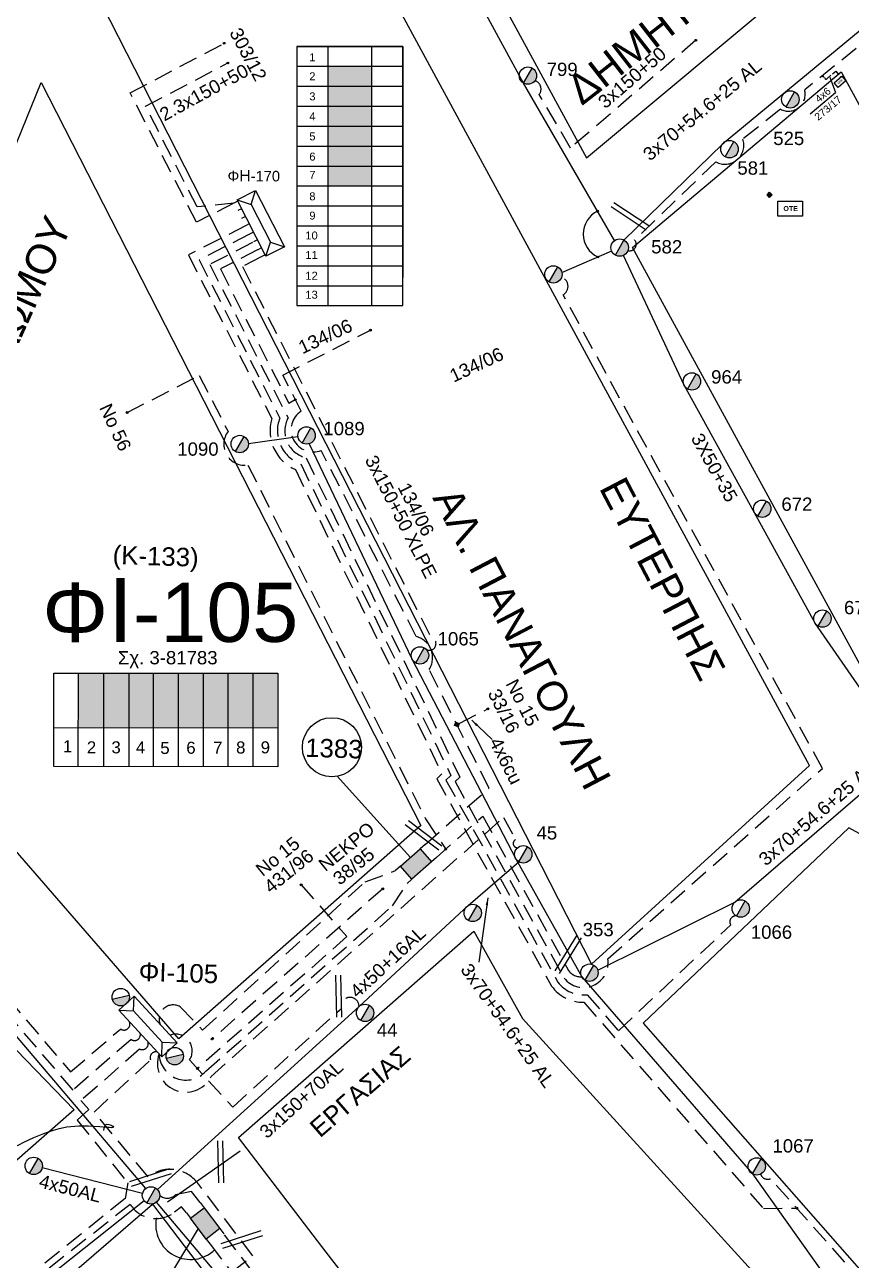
# Model space of a CAD drawing. Header units: millimetres. Extents: x 864 to 3062, y 833 to 2619.
# Drawn here: x 1119.3 to 1231.2, y 1518.2 to 1685.4 of the extents above; entities that cross this region are included whole.
import ezdxf
from ezdxf.enums import TextEntityAlignment as Align

# ---------------------------------------------------------------- set-up
doc = ezdxf.new("R2010")
doc.units = ezdxf.units.MM
doc.linetypes.add('DASHED', pattern=[19.05, 12.7, -6.35])
for name, color, linetype, lineweight in [('.15', 7, 'Continuous', 30), ('3x150+50', 7, 'Continuous', 30), ('3x150+50 XLPE', 7, 'SYN_LINE', 30), ('3x150+70', 7, 'Continuous', 30), ('3x150+70AL', 7, 'DASHED', 30), ('3x150AL+50CU', 7, 'Continuous', 30), ('3X50+35', 7, 'Continuous', 30), ('3x70+54.6+25 AL', 7, 'SYN_LINE', 30), ('4x16', 7, 'Continuous', 30), ('4x50+16_5', 7, 'Continuous', 30), ('4x50+16AL', 7, 'Continuous', 30), ('4x50AL', 7, 'Continuous', 30), ('text διευθύνσεων', 250, 'Continuous', 30), ('ΝΕΚΡΟ', 7, 'DASHED', 30), ('Υπόβαθρο ΔΕΗ', 7, 'Continuous', 30)]:
    doc.layers.add(name, color=color, linetype=linetype, lineweight=lineweight)
for name, color, linetype in [('Link Box 4 Διευθύνσεων', 7, 'Continuous'), ('Pillar OTE', 7, 'Continuous'), ('TEXT ΚΑΛΩΔΙΩΝ', 7, 'Continuous'), ('Άγνωστα', 7, 'Continuous'), ('ΑΓΝΩΣΤΟ ΕΝΑΕΡΙΟ ΚΑΛΩΔΙΟ', 7, 'Continuous'), ('Ασφαλειοκιβώτια Χ.Τ 13 αναχωρήσεων', 7, 'Continuous'), ('Επιγραφές - Σχήματα', 7, 'Continuous'), ('Καλώδια ΧΤ   3x150AL+50CU', 7, 'DASHED'), ('Στύλος ΦΜ', 7, 'Continuous'), ('Στύλος ΦΜ @ 1', 7, 'Continuous'), ('Συνδέσεις', 7, 'Continuous'), ('Τομή', 7, 'Continuous'), ('Υποσταθμός εναέριος 2 στύλων', 7, 'Continuous'), ('Υποσταθμός πόλεως', 7, 'Continuous'), ('Υπόγεια καλώδια Παροχών ΧΤ   4x50AL', 7, 'DASHED'), ('Υπόγεια καλώδια Παροχών ΧΤ   4x6', 7, 'DASHED')]:
    doc.layers.add(name, color=color, linetype=linetype)
doc.styles.add('arial', font='arial.ttf')
doc.styles.get("Standard").update_dxf_attribs({"font": 'arial.ttf'})
doc.linetypes.add('SYN_LINE', pattern='A,0.5,-0.0001,["/\\/\\/\\/",Standard,S=0.1,R=0,X=0,Y=-0.05],-0.25', length=0.7501)
doc.dimstyles.new('ISO-25', dxfattribs={"dimtxt": 2.5, "dimasz": 2.5, "dimexe": 1.25, "dimexo": 0.625, "dimtad": 1, "dimtxsty": 'Standard', "dimcen": 2.5, "dimadec": 0, "dimazin": 0, "dimtfac": 1, "dimtmove": 0, "dimatfit": 3, "dimfxl": 1, "dimarcsym": 0})

# ---------------------------------------------------------------- blocks, each defined once
blk = doc.blocks.new('ΥΠΑΡΧΩΝ ΤΣΙΜΕΝΤΕΝΙΟΣ ΣΤΥΛΟΣ')
at = {"layer": 'Στύλος ΦΜ'}
blk.add_hatch(color=7, dxfattribs=at).paths.add_polyline_path([(-1.29, -2.28, 0.574793), (2.62, 0, 0.268822), (1.3, 2.27)])
at = {"layer": 'Στύλος ΦΜ', "color": 7}
blk.add_line((-1.29, -2.28), (1.3, 2.27), dxfattribs=at)
blk.add_circle((0, 0), 2.62, dxfattribs=at)
at = {"layer": 'Στύλος ΦΜ', "flags": 4}
for tag, p in [('ΑΡΙΘΜΟΣ', (-4.68, 8.05)), ('ΤΥΠΟΣ', (-4.91, 3.03))]:
    blk.add_attdef(tag, p, '', height=4, dxfattribs=at)
blk = doc.blocks.new('LINK BOX 4 ΑΝΑΧΩΡΗΣΕΩΝ')
at = {"layer": 'Link Box 4 Διευθύνσεων', "ltscale": 40}
blk.add_hatch(color=256, dxfattribs=at).paths.add_polyline_path([(-3.54, 0), (-3.54, -4.67), (3.54, -4.67), (3.54, 0)])
for p, q in [((-3.54, 0), (-5.33, 0)), ((5.33, 0), (3.54, 0)), ((-3.54, -4.67), (-5.33, -4.67)), ((5.33, -4.67), (3.54, -4.67))]:
    blk.add_line(p, q, dxfattribs=at)
blk.add_lwpolyline([(-3.54, -4.67), (-3.54, 0), (3.54, 0), (3.54, -4.67)], close=True, dxfattribs=at)
blk = doc.blocks.new('ΥΠΟΣΤΑΘΜΟΣ ΕΝΑΕΡΙΟΣ ΕΠΙ 2 ΣΤΥΛΩΝ')
at = {"layer": 'Υποσταθμός εναέριος 2 στύλων', "linetype": 'Continuous'}
for points in [[(-11.97, -2.11, 0.574793), (-8.45, -0.07, 0.268822), (-9.64, 1.98)], [(9.68, -2.15, 0.574793), (13.19, -0.1, 0.268822), (12.01, 1.95)]]:
    blk.add_hatch(color=256, dxfattribs=at).paths.add_polyline_path(points)
for p, q in [((-11.97, -2.11), (-9.64, 1.98)), ((9.68, -2.15), (12.01, 1.95))]:
    blk.add_line(p, q, dxfattribs=at)
for centre in [(-10.81, -0.07), (10.84, -0.1)]:
    blk.add_circle(centre, 2.36, dxfattribs=at)
at = {"layer": 'Υποσταθμός πόλεως', "linetype": 'Continuous', "ltscale": 40}
blk.add_lwpolyline([(-8.57, 2.82), (8.57, 2.82), (8.57, -2.82), (-8.57, -2.82)], close=True, dxfattribs=at)
for points in [[(-5.75, 0), (-8.57, 2.82)], [(-8.57, -2.82), (-5.75, 0)], [(-5.75, 0), (5.75, 0)], [(5.75, 0), (8.57, 2.82)], [(8.57, -2.82), (5.75, 0)]]:
    blk.add_lwpolyline(points, dxfattribs=at)
at = {"layer": 'Υποσταθμός εναέριος 2 στύλων', "ltscale": 40, "flags": 1}
for tag, p in [('ΜΕΤΑΣΧΗΜΑΤΙΣΜΟΣ', (14.09, 2.51)), ('ΙΣΧΥΣ', (14.07, -0.28)), ('ΑΡΙΘΜΟΣ', (14.19, -3))]:
    blk.add_attdef(tag, p, '', height=1.8, dxfattribs=at)
blk = doc.blocks.new('ΥΠΟΣΤΑΘΜΟΣ ΠΟΛΕΩΣ 8 ΑΝΑΧΩΡΗΣΕΩΝ')
at = {"layer": 'Υποσταθμός πόλεως', "linetype": 'Continuous', "ltscale": 40}
for p, q in [((-8.18, -2.82), (-8.18, -4)), ((-5.9, -2.82), (-5.9, -4)), ((-3.55, -2.82), (-3.55, -4)), ((-1.28, -2.82), (-1.28, -4)), ((1.23, -2.82), (1.23, -4)), ((3.56, -2.82), (3.56, -4)), ((6.03, -2.82), (6.03, -4)), ((8.16, -2.82), (8.16, -4))]:
    blk.add_line(p, q, dxfattribs=at)
blk.add_lwpolyline([(-8.57, 2.82), (8.57, 2.82), (8.57, -2.82), (-8.57, -2.82)], close=True, dxfattribs=at)
for points in [[(-5.75, 0), (-8.57, 2.82)], [(5.75, 0), (8.57, 2.82)], [(-8.57, -2.82), (-5.75, 0)], [(-5.75, 0), (5.75, 0)], [(8.57, -2.82), (5.75, 0)]]:
    blk.add_lwpolyline(points, dxfattribs=at)
at = {"layer": 'Υποσταθμός πόλεως', "linetype": 'SYN_LINE', "ltscale": 40, "flags": 1}
for tag, p in [('ΜΕΤΑΣΧΗΜΑΤΙΣΜΟΣ', (9.59, 1.44)), ('ΙΣΧΥΣ', (9.57, -1.35)), ('ΑΡΙΘΜΟΣ', (9.69, -4.07))]:
    blk.add_attdef(tag, p, '', height=1.8, dxfattribs=at)
blk = doc.blocks.new('_ΣΥΝΔΕΣΗ')
at = {"layer": 'Συνδέσεις', "linetype": 'SYN_LINE', "ltscale": 40}
blk.add_hatch(color=256, dxfattribs=at).paths.add_polyline_path([(0.5, -0.01, 1), (-0.5, -0.01, 1)])
at = {"layer": 'Συνδέσεις'}
blk.add_circle((0, -0.01), 0.5, dxfattribs=at)
blk = doc.blocks.new('ΤΟΜΗ')
at = {"layer": 'Τομή', "ltscale": 40}
for p, q in [((-5.68, 0), (17.06, 0)), ((-5.68, -2.77), (17.06, -2.77))]:
    blk.add_line(p, q, dxfattribs=at)
blk = doc.blocks.new('new block1')
at = {"layer": 'Ασφαλειοκιβώτια Χ.Τ 13 αναχωρήσεων'}
for s, p in [('1', (-1539.38, 5043.6)), ('2', (-1539.38, 5035.03)), ('3', (-1539.38, 5025.96)), ('4', (-1539.38, 5016.94)), ('5', (-1539.38, 5007.92)), ('6', (-1539.38, 4998.79)), ('7', (-1539.38, 4990.55)), ('8', (-1539.38, 4980.86)), ('9', (-1539.38, 4972.17)), ('10', (-1541.17, 4963.2)), ('11', (-1541.17, 4954.4)), ('12', (-1541.17, 4945.04)), ('13', (-1541.17, 4936.47))]:
    blk.add_text(s, height=3.6, dxfattribs=at).set_placement(p)
blk = doc.blocks.new('ΑΣΦΑΛΕΙΟΚΙΒΩΤΙΟ ΥΠΟΣΤΑΘΜΟΥ 13 ΑΝΑΧΩΡΗΣΕΩΝ')
at = {"layer": 'Ασφαλειοκιβώτια Χ.Τ 13 αναχωρήσεων', "ltscale": 40}
for p, q in [((-23.86, 58.34), (23.96, 58.34)), ((-9.78, 58.34), (-9.78, -58.66)), ((9.87, 58.34), (9.87, -58.66)), ((23.96, 58.34), (23.96, -45.89)), ((-23.86, 49.34), (23.96, 49.34)), ((-23.86, 40.34), (23.96, 40.34)), ((-23.86, 31.34), (23.96, 31.34)), ((-23.86, 22.34), (23.96, 22.34)), ((-23.86, 13.34), (23.96, 13.34)), ((-23.86, 4.34), (23.96, 4.34)), ((-23.86, -4.66), (23.96, -4.66)), ((-23.86, -13.66), (23.96, -13.66)), ((-23.86, -22.66), (23.96, -22.66)), ((-23.86, -31.66), (23.96, -31.66)), ((-23.86, -40.66), (23.96, -40.66)), ((-23.86, -49.66), (23.96, -49.66))]:
    blk.add_line(p, q, dxfattribs=at)
at = {"layer": 'Ασφαλειοκιβώτια Χ.Τ 13 αναχωρήσεων'}
blk.add_lwpolyline([(-23.86, -58.66), (23.96, -58.66), (23.96, 58.34), (-23.86, 58.34)], close=True, dxfattribs=at)
blk.add_blockref('new block1', (1521.19, -4992), dxfattribs=at)
at = {"layer": 'Ασφαλειοκιβώτια Χ.Τ 13 αναχωρήσεων', "ltscale": 40}
for tag, height, p in [('ΟΝΟΜΑ', 5, (1.15, 62.43)), ('ΚΕΙΜΕΝΟ 1', 2, (17.15, 53.4)), ('ΚΕΙΜΕΝΟ 2', 2, (17.15, 44.69)), ('ΚΕΙΜΕΝΟ 3', 2, (16.99, 35.93)), ('ΚΕΙΜΕΝΟ 4', 2, (16.99, 26.95)), ('ΚΕΙΜΕΝΟ 5', 2, (16.99, 18.11)), ('ΚΕΙΜΕΝΟ 6', 2, (16.99, 9.19)), ('ΚΕΙΜΕΝΟ 7', 2, (16.99, 0.11)), ('ΚΕΙΜΕΝΟ 8', 2, (16.99, -8.61)), ('ΚΕΙΜΕΝΟ 9', 2, (16.99, -17.74)), ('ΚΕΙΜΕΝΟ 10', 2, (16.99, -26.96)), ('ΚΕΙΜΕΝΟ 11', 2, (16.99, -36.04)), ('ΚΕΙΜΕΝΟ 12', 2, (16.99, -44.96)), ('ΚΕΙΜΕΝΟ 13', 2, (16.99, -54.16)), ('ΣΧ', 2, (1.2, -60.52))]:
    blk.add_attdef(tag, text='', height=height, dxfattribs=at).set_placement(p, align=Align.MIDDLE_CENTER)
blk = doc.blocks.new('TSONTA XT1')
at = {"ltscale": 40}
h = blk.add_hatch(color=256, dxfattribs=at)
h.dxf.hatch_style = 1
h.paths.add_polyline_path([(595.96, 2487.66), (597.07, 2488.77), (595.96, 2489.87), (594.85, 2488.77)])
blk.add_lwpolyline([(594.85, 2488.77), (595.96, 2489.87), (597.07, 2488.77), (595.96, 2487.66)], close=True, dxfattribs=at)
blk = doc.blocks.new('PILLAR ΟΤΕ')
at = {"layer": 'Pillar OTE', "ltscale": 40}
blk.add_lwpolyline([(-3.31, 2.02), (3.39, 2.02), (3.39, -1.99), (-3.31, -1.99)], close=True, dxfattribs=at)
at = {"layer": 'Pillar OTE', "insert": (-1.81, 0.71), "char_height": 1.3575, "width": 109.961, "attachment_point": 1}
blk.add_mtext('{\\fArial|b1|i0|c161|p34;OTE}', dxfattribs=at)

msp = doc.modelspace()

# ---------------------------------------------------------------- hatches: boundary and pattern name
at = {"layer": 'Pillar OTE', "ltscale": 40}
h = msp.add_hatch(color=256, dxfattribs=at)
h.dxf.hatch_style = 1
h.paths.add_polyline_path([(1227.13, 1678.35), (1227.6, 1678.2), (1227.4, 1678.66)])
at = {"layer": 'Άγνωστα', "linetype": 'Continuous', "ltscale": 0.2}
h = msp.add_hatch(color=6, dxfattribs=at)
h.dxf.hatch_style = 1
h.paths.add_polyline_path([(1166.22, 1679.78), (1160.32, 1679.78), (1160.32, 1677.08), (1166.22, 1677.08)])
h = msp.add_hatch(color=30, dxfattribs=at)
h.dxf.hatch_style = 1
h.paths.add_polyline_path([(1166.24, 1677.08), (1160.34, 1677.08), (1160.34, 1674.38), (1166.24, 1674.38)])
h = msp.add_hatch(color=1, dxfattribs=at)
h.dxf.hatch_style = 1
h.paths.add_polyline_path([(1166.18, 1674.34), (1160.28, 1674.34), (1160.28, 1671.64), (1166.18, 1671.64)])
h = msp.add_hatch(color=5, dxfattribs=at)
h.dxf.hatch_style = 1
h.paths.add_polyline_path([(1166.18, 1671.68), (1160.28, 1671.68), (1160.28, 1668.98), (1166.18, 1668.98)])
h = msp.add_hatch(color=62, dxfattribs=at)
h.dxf.hatch_style = 1
h.paths.add_polyline_path([(1166.24, 1668.98), (1160.35, 1668.98), (1160.35, 1666.28), (1166.24, 1666.28)])
h = msp.add_hatch(color=30, dxfattribs=at)
h.dxf.hatch_style = 1
h.paths.add_polyline_path([(1166.29, 1668.89), (1160.39, 1668.89), (1160.39, 1666.19), (1166.29, 1666.19)])
h = msp.add_hatch(color=173, dxfattribs=at)
h.dxf.hatch_style = 1
h.paths.add_polyline_path([(1166.33, 1666.2), (1160.43, 1666.2), (1160.43, 1663.5), (1166.33, 1663.5)])
at = {"layer": 'Καλώδια ΧΤ   3x150AL+50CU', "linetype": 'DASHED', "lineweight": -3, "ltscale": 0.2}
h = msp.add_hatch(color=27, dxfattribs=at)
h.dxf.hatch_style = 1
h.paths.add_polyline_path([(1129.99, 1597.63), (1126.55, 1597.63), (1126.55, 1590.27), (1129.99, 1590.26)])
h = msp.add_hatch(color=6, dxfattribs=at)
h.dxf.hatch_style = 1
h.paths.add_polyline_path([(1129.99, 1590.26), (1133.42, 1590.26), (1133.43, 1597.63), (1129.99, 1597.63)])
h = msp.add_hatch(color=151, dxfattribs=at)
h.dxf.hatch_style = 1
h.paths.add_polyline_path([(1136.72, 1597.63), (1133.43, 1597.63), (1133.42, 1590.26), (1136.72, 1590.26)])
h = msp.add_hatch(color=1, dxfattribs=at)
h.dxf.hatch_style = 1
h.paths.add_polyline_path([(1140.02, 1597.62), (1136.72, 1597.62), (1136.72, 1590.26), (1140.02, 1590.25)])
h = msp.add_hatch(color=173, dxfattribs=at)
h.dxf.hatch_style = 1
h.paths.add_polyline_path([(1143.41, 1597.62), (1140.11, 1597.62), (1140.11, 1590.25), (1143.41, 1590.25)])
h = msp.add_hatch(color=62, dxfattribs=at)
h.dxf.hatch_style = 1
h.paths.add_polyline_path([(1146.8, 1597.62), (1143.51, 1597.62), (1143.5, 1590.25), (1146.8, 1590.25)])
h = msp.add_hatch(color=2, dxfattribs=at)
h.dxf.hatch_style = 1
h.paths.add_polyline_path([(1150.14, 1597.61), (1146.84, 1597.61), (1146.84, 1590.25), (1150.14, 1590.24)])
h = msp.add_hatch(color=5, dxfattribs=at)
h.dxf.hatch_style = 1
h.paths.add_polyline_path([(1153.46, 1597.61), (1150.16, 1597.61), (1150.16, 1590.24), (1153.46, 1590.24)])

# ---------------------------------------------------------------- linework, layer by layer
at = {"layer": '.15', "color": 151, "linetype": 'DASHED', "lineweight": -3, "ltscale": 0.2}
for points in [[(1133.16, 1632.91), (1142.91, 1637.92), (1146.81, 1630.34, 0.667954), (1149.51, 1625.8), (1173.53, 1577.92), (1176.27, 1573.8)], [(1137.49, 1546.09, 0.679779), (1143.82, 1543.76), (1169.06, 1566.14), (1171.04, 1569.16)]]:
    msp.add_lwpolyline(points, format="xyb", dxfattribs=at)
at = {"layer": '.15', "color": 6, "linetype": 'DASHED', "lineweight": -3, "ltscale": 0.2}
msp.add_lwpolyline([(1137.49, 1546.09, 0.946578), (1144.53, 1543.05), (1184.09, 1578.1), (1185.73, 1575.09, 0.830302), (1186.01, 1574.01)], format="xyb", dxfattribs=at)
at = {"layer": '.15', "color": 5, "linetype": 'DASHED', "lineweight": -3, "ltscale": 0.2}
msp.add_lwpolyline([(1137.62, 1550.1, -0.716236), (1140.34, 1552.47), (1143.37, 1549.33), (1165.36, 1569.38), (1169.5, 1570.91)], format="xyb", dxfattribs=at)
at = {"layer": '.15', "color": 2, "linetype": 'DASHED', "lineweight": -3, "ltscale": 0.2}
msp.add_lwpolyline([(1156.71, 1568.98), (1162.9, 1561.97), (1142.68, 1544.12)], dxfattribs=at)
at = {"layer": '3x150+50', "color": 6, "linetype": 'DASHED', "lineweight": -3, "ltscale": 0.2}
for points in [[(1147.6, 1661.25), (1142.55, 1658.68), (1133.57, 1676.19), (1146.27, 1682.89)], [(1147.6, 1661.25), (1142.62, 1660.74), (1135.66, 1674.38), (1146.8, 1680.23)]]:
    msp.add_lwpolyline(points, dxfattribs=at)
at = {"layer": '3x150+50', "color": 5, "linetype": 'DASHED', "lineweight": -3, "ltscale": 0.2}
msp.add_lwpolyline([(1210.15, 1683.3), (1193.18, 1668.72), (1188.94, 1675.98, 0.517284), (1188.35, 1677.83, -1.094666)], format="xyb", dxfattribs=at)
at = {"layer": '3x150+50 XLPE', "color": 173, "linetype": 'DASHED', "lineweight": -3, "ltscale": 0.2}
msp.add_lwpolyline([(1149.16, 1658.18), (1141.44, 1654.24), (1152.74, 1632.09, 0.379611), (1155.93, 1625.19), (1175.76, 1584.01), (1175.06, 1583.33), (1190.6, 1555.28, 0.243108), (1194.99, 1553.08), (1219.27, 1525.19), (1223.81, 1525.21)], format="xyb", dxfattribs=at)
at = {"layer": '3x150+50 XLPE', "color": 62, "linetype": 'DASHED', "lineweight": -3, "ltscale": 0.2}
for points in [[(1149.73, 1657.06), (1142.9, 1653.58), (1153.82, 1632.17, 0.42512), (1156.66, 1625.97), (1176.98, 1583.79), (1176.31, 1583.14), (1191.45, 1555.82, 0.266319), (1195.41, 1554.11), (1199.65, 1549.24), (1214.87, 1563.55, -0.645376), (1215.6, 1564.77)], [(1144.39, 1520.33), (1147.26, 1516.56), (1150.17, 1518.77), (1142.71, 1528.6, 0.420341), (1135.99, 1529.44), (1128.67, 1538.23), (1136.33, 1545.29, -0.612058), (1137.23, 1546.37, 135.485288)]]:
    msp.add_lwpolyline(points, format="xyb", dxfattribs=at)
at = {"layer": '3x150+50 XLPE', "color": 5, "linetype": 'DASHED', "lineweight": -3, "ltscale": 0.2}
msp.add_lwpolyline([(1150.13, 1655.92), (1144.34, 1652.97), (1154.93, 1632.19, 0.491853), (1157.37, 1626.8), (1178.19, 1583.57), (1177.55, 1582.95), (1192.29, 1556.37, 0.775162), (1198.21, 1558.95), (1227.27, 1584.75), (1192.16, 1648.85, 0.64398), (1191.96, 1651.23)], format="xyb", dxfattribs=at)
at = {"layer": '3x150+50 XLPE', "color": 30, "linetype": 'DASHED', "lineweight": -3, "ltscale": 0.2}
msp.add_lwpolyline([(1150.82, 1654.93), (1145.77, 1652.35), (1155.03, 1634.2), (1155.92, 1634.66)], dxfattribs=at)
at = {"layer": '3x150+50 XLPE', "color": 1, "linetype": 'DASHED', "lineweight": -3, "ltscale": 0.2}
msp.add_lwpolyline([(1151.31, 1653.98), (1148.76, 1652.68), (1174.28, 1602.5, -1.386616), (1173.37, 1601.06, -1.688274)], format="xyb", dxfattribs=at)
at = {"layer": '3x150+50 XLPE', "color": 30, "linetype": 'DASHED', "lineweight": -3, "ltscale": 0.2}
for points in [[(1172.28, 1602.58), (1159.42, 1627.79, -0.904816), (1156.72, 1633.1), (1154.22, 1637.99), (1166.1, 1644.05)], [(1174.02, 1598.12, 0.515378), (1172.28, 1602.58, -68.411081)], [(1173.49, 1574.44), (1182.15, 1582.09), (1174.02, 1598.12, -0.000317)]]:
    msp.add_lwpolyline(points, format="xyb", dxfattribs=at)
at = {"layer": '3x150+50 XLPE', "color": 151, "linetype": 'DASHED', "lineweight": -3, "ltscale": 0.2}
msp.add_lwpolyline([(1175.04, 1572.69), (1181.28, 1578.27), (1192.79, 1557.57, 0.293313), (1194.69, 1556.55, 1.477037)], format="xyb", dxfattribs=at)
at = {"layer": '3x150+70', "color": 62, "linetype": 'DASHED', "lineweight": -3, "ltscale": 0.2}
msp.add_lwpolyline([(1143.03, 1525.98), (1141.88, 1527.49), (1139.72, 1527.04, -0.406484), (1137.57, 1526.98, -13.65524)], format="xyb", dxfattribs=at)
at = {"layer": '3x150+70', "color": 5, "linetype": 'DASHED', "lineweight": -3, "ltscale": 0.2}
msp.add_lwpolyline([(1191.84, 1461.45), (1190.33, 1465.41), (1185.08, 1469.01), (1169.4, 1491.35), (1167.41, 1492.42), (1161.04, 1501.68), (1153.67, 1510.25), (1151.68, 1511.88), (1148.88, 1515.56), (1150.19, 1516.55), (1146.25, 1521.74)], dxfattribs=at)
at = {"layer": '3x150+70AL', "color": 151, "linetype": 'DASHED', "lineweight": -3, "ltscale": 0.2}
msp.add_lwpolyline([(1238.4, 1687.58, -0.771058), (1234.82, 1684.6), (1224.87, 1676.59, -0.646771), (1221.58, 1673.96), (1216.48, 1669.93, -0.686188), (1212.84, 1666.83), (1201.83, 1656.27, -0.78702), (1200.93, 1654.86)], format="xyb", dxfattribs=at)
at = {"layer": '3x150+70AL', "color": 173, "linetype": 'DASHED', "lineweight": -3, "ltscale": 0.2}
msp.add_lwpolyline([(1094.75, 1579.67), (1125.49, 1543.66), (1132.27, 1549.46, 0.777801), (1133.44, 1550.5, -7.587071)], format="xyb", dxfattribs=at)
at = {"layer": '3x150+70AL', "color": 1, "linetype": 'DASHED', "lineweight": -3, "ltscale": 0.2}
msp.add_lwpolyline([(1134.93, 1548.87, -0.681574), (1133.69, 1548.05), (1125.84, 1541.21), (1109.79, 1559.91, 0.557747), (1108.42, 1559.69, 2.330126)], format="xyb", dxfattribs=at)
at = {"layer": '3x150+70AL', "color": 2, "linetype": 'DASHED', "lineweight": -3, "ltscale": 0.2}
msp.add_lwpolyline([(1138.96, 1548.64, -0.715618), (1141.61, 1545.29), (1147.44, 1538.89), (1162.15, 1552.26, -1.139977), (1164.54, 1552.5, -8.076255)], format="xyb", dxfattribs=at)
at = {"layer": '3x150+70AL', "color": 27, "linetype": 'DASHED', "lineweight": -3, "ltscale": 0.2}
msp.add_lwpolyline([(1135.98, 1547.73, -0.649219), (1134.85, 1546.75), (1126.9, 1539.77), (1127.97, 1538.55), (1126.38, 1537.15), (1133.25, 1528.66), (1132.9, 1526.52), (1106.27, 1505.07, 0.40807), (1106.01, 1502.82, 2.377618)], format="xyb", dxfattribs=at)
at = {"layer": '3x150+70AL', "color": 62, "linetype": 'DASHED', "lineweight": -3, "ltscale": 0.2}
msp.add_lwpolyline([(1141.17, 1524.57), (1140.53, 1525.4), (1139.57, 1524.66, -0.441958), (1133.57, 1525.73), (1113.05, 1509.57), (1124.72, 1494.77)], format="xyb", dxfattribs=at)
at = {"layer": '3x150AL+50CU', "color": 173, "linetype": 'DASHED', "lineweight": -3, "ltscale": 0.2}
msp.add_lwpolyline([(1245.91, 1533.72), (1252.82, 1523.11), (1235.37, 1512.23), (1220.25, 1529.2, -0.418536), (1218.89, 1529.81, 530.529134)], format="xyb", dxfattribs=at)
at = {"layer": '3X50+35', "color": 151, "linetype": 'Continuous', "lineweight": -3, "ltscale": 0.2}
msp.add_lwpolyline([(1238.38, 1586.94), (1226.26, 1604.41), (1218.03, 1619.43), (1208.53, 1636.63), (1200.32, 1654.18)], dxfattribs=at)
at = {"layer": '3x70+54.6+25 AL', "color": 30, "linetype": 'SYN_LINE', "lineweight": -3, "ltscale": 15}
msp.add_lwpolyline([(1235.22, 1686.97), (1213.75, 1669.26), (1200.41, 1656.27)], dxfattribs=at)
at = {"layer": '3x70+54.6+25 AL', "color": 5, "linetype": 'SYN_LINE', "lineweight": -3, "ltscale": 8}
msp.add_lwpolyline([(1192, 1651.88), (1198.74, 1654.78)], dxfattribs=at)
at = {"layer": '3x70+54.6+25 AL', "color": 62, "linetype": 'SYN_LINE', "lineweight": -3, "ltscale": 15}
msp.add_lwpolyline([(1196.86, 1557.42), (1215.4, 1566.64), (1237.87, 1585.99)], dxfattribs=at)
at = {"layer": '3x70+54.6+25 AL', "color": 6, "linetype": 'SYN_LINE', "lineweight": -3, "ltscale": 10}
msp.add_lwpolyline([(1179.31, 1566.17), (1186.19, 1572.09)], dxfattribs=at)
at = {"layer": '4x16', "color": 1, "linetype": 'Continuous', "lineweight": -3, "ltscale": 0.2}
msp.add_lwpolyline([(1149.58, 1628.73), (1156.28, 1629.65)], dxfattribs=at)
at = {"layer": '4x50+16_5', "color": 5, "linetype": 'Continuous', "lineweight": -3, "ltscale": 0.2}
msp.add_lwpolyline([(1199.12, 1656.19), (1186.82, 1677.49), (1174.47, 1700.2), (1160.54, 1725.78), (1149.97, 1745.8), (1148.65, 1762.39)], dxfattribs=at)
at = {"layer": '4x50+16AL', "color": 1, "linetype": 'Continuous', "lineweight": -3, "ltscale": 0.2}
msp.add_lwpolyline([(1135.69, 1527.89), (1108.21, 1560.2), (1086.96, 1580.87)], dxfattribs=at)
at = {"layer": '4x50+16AL', "color": 6, "linetype": 'Continuous', "lineweight": -3, "ltscale": 0.2}
for points in [[(1179.31, 1566.17), (1164.54, 1552.5), (1137.26, 1527.73)], [(1184.55, 1464.95), (1159.34, 1499.71), (1137.15, 1526.04)]]:
    msp.add_lwpolyline(points, dxfattribs=at)
at = {"layer": '4x50+16AL', "color": 27, "linetype": 'Continuous', "lineweight": -3, "ltscale": 0.2}
msp.add_lwpolyline([(1135.45, 1526.23), (1106.01, 1502.82), (1078.08, 1478.54), (1042.53, 1447.82)], dxfattribs=at)
at = {"layer": '4x50AL', "color": 27, "linetype": 'Continuous', "lineweight": -3, "ltscale": 0.2}
msp.add_lwpolyline([(1121.66, 1530.71), (1135.25, 1527.23)], dxfattribs=at)
at = {"layer": 'Pillar OTE', "lineweight": -3, "ltscale": 40}
for points in [[(1123.22, 1584.99), (1123.22, 1597.63), (1153.55, 1597.63), (1153.55, 1584.96), (1123.22, 1584.99)], [(1126.54, 1584.98), (1126.55, 1597.63)], [(1129.98, 1584.98), (1129.99, 1597.63)], [(1133.42, 1584.98), (1133.43, 1597.63)], [(1136.72, 1584.97), (1136.72, 1597.63)], [(1140.11, 1584.97), (1140.11, 1597.63)], [(1143.5, 1584.97), (1143.51, 1597.63)], [(1146.84, 1584.96), (1146.84, 1597.63)], [(1150.23, 1584.96), (1150.23, 1597.63)], [(1123.22, 1590.27), (1153.55, 1590.24)]]:
    msp.add_lwpolyline(points, dxfattribs=at)
at = {"layer": 'Άγνωστα', "linetype": 'Continuous', "ltscale": 0.2}
msp.add_arc((1141.74, 1522.99), 4.72, 168.7995, 314.2629, dxfattribs=at)
at = {"layer": 'ΑΓΝΩΣΤΟ ΕΝΑΕΡΙΟ ΚΑΛΩΔΙΟ', "color": 1, "linetype": 'Continuous', "lineweight": -3, "ltscale": 0.2}
msp.add_lwpolyline([(1157.78, 1628.68), (1171.7, 1599.58), (1185.82, 1572.42), (1194.69, 1556.55)], dxfattribs=at)
at = {"layer": 'ΑΓΝΩΣΤΟ ΕΝΑΕΡΙΟ ΚΑΛΩΔΙΟ', "color": 173, "linetype": 'Continuous', "lineweight": -3, "ltscale": 0.2}
msp.add_lwpolyline([(1194.69, 1556.55), (1217.8, 1529.85), (1239.57, 1499.19)], dxfattribs=at)
at = {"layer": 'ΝΕΚΡΟ', "linetype": 'DASHED', "lineweight": -3, "ltscale": 0.2}
msp.add_lwpolyline([(1167.75, 1568.44), (1144.64, 1548.11)], dxfattribs=at)
at = {"layer": 'Τομή', "lineweight": -3}
msp.add_lwpolyline([(1138.63, 1526.09), (1148.45, 1532.97)], dxfattribs=at)
at = {"layer": 'Υπόβαθρο ΔΕΗ', "lineweight": -3}
for points in [[(1181.12, 1768.19), (1152.87, 1745.55), (1195.34, 1667.41), (1223.6, 1691.04)], [(1143.07, 1737.09), (1138.81, 1734.15), (1126.3, 1694.93), (1196.02, 1558.24), (1225.51, 1585.14)], [(1121.52, 1677.59), (1172.89, 1577.03), (1140.17, 1548.13), (1099.14, 1595.39), (1114.39, 1612.11), (1103.83, 1634.08)], [(1229.82, 1679.05), (1262.16, 1619.74), (1235.06, 1593.81), (1201.56, 1655.27)], [(1085.56, 1580.3), (1126, 1538.51), (1049.15, 1471.12), (1023, 1511.51)], [(1264.45, 1558.26), (1230.86, 1576.7), (1203.01, 1550.24), (1235.2, 1513.63), (1257.72, 1527.74)], [(1226.8, 1506.79), (1188.67, 1482.4), (1160.09, 1519.26), (1148.25, 1534.78), (1148.25, 1534.78), (1180.09, 1562.7), (1186.67, 1550.88)], [(1175.61, 1474.42), (1083.79, 1417.04), (1057.14, 1457.19), (1136.58, 1525.78)]]:
    msp.add_lwpolyline(points, close=True, dxfattribs=at)
at = {"layer": 'Υπόβαθρο ΔΕΗ', "linetype": 'Continuous', "lineweight": -2, "ltscale": 0.2}
msp.add_lwpolyline([(1225.62, 1673.35), (1229.04, 1676.22)], dxfattribs=at)
at = {"layer": 'Υπόβαθρο ΔΕΗ', "lineweight": -3}
for points in [[(1171.49, 1572.68), (1161.59, 1583.68)], [(1142.78, 1522.45), (1136.49, 1512.03)]]:
    msp.add_lwpolyline(points, dxfattribs=at)
msp.add_circle((1160.87, 1587.61), 4, dxfattribs=at)
msp.add_arc((1198.33, 1657.08), 3.44, 116.0613, 244.5109, dxfattribs=at)
msp.add_spline([(1130.02, 1535.74), (1130.42, 1536.58), (1131.32, 1536.19), (1130.4, 1536.14), (1124.97, 1536.16), (1114.19, 1531.56)], degree=3, dxfattribs=at)
at = {"layer": 'Υπόγεια καλώδια Παροχών ΧΤ   4x6', "color": 151, "linetype": 'DASHED', "lineweight": -2, "ltscale": 0.05}
msp.add_lwpolyline([(1227.59, 1678.21, 0.78701), (1227.92, 1678.15), (1227.92, 1678.15), (1229.06, 1679.11), (1229.71, 1678.34)], format="xyb", dxfattribs=at)
at = {"layer": 'Υπόγεια καλώδια Παροχών ΧΤ   4x6', "color": 30, "linetype": 'DASHED', "ltscale": 0.2}
msp.add_lwpolyline([(1178.1, 1590.83), (1181.99, 1592.79)], dxfattribs=at)

# ---------------------------------------------------------------- block references
at = {"layer": 'Link Box 4 Διευθύνσεων', "lineweight": -3}
for p, xscale, yscale, zscale, rotation in [((1171.49, 1572.68), 0.5, 0.5, 0.5, 41.44506930200875), ((1142.78, 1522.45), 0.4999999999999999, 0.4999999999999999, 0.4999999999999999, 127.2300901061692)]:
    msp.add_blockref('LINK BOX 4 ΑΝΑΧΩΡΗΣΕΩΝ', p, dxfattribs=dict(at, xscale=xscale, yscale=yscale, zscale=zscale, rotation=rotation))
at = {"layer": 'Pillar OTE', "xscale": 0.2086785368287663, "yscale": 0.2086785368287663, "zscale": 0.2086785368287663, "rotation": 40}
msp.add_blockref('PILLAR ΟΤΕ', (1229.64, 1677.68), dxfattribs=at)
at = {"layer": 'Pillar OTE', "xscale": 0.5, "yscale": 0.5, "zscale": 0.5}
msp.add_blockref('PILLAR ΟΤΕ', (1222.89, 1660.51), dxfattribs=at)
at = {"layer": 'Ασφαλειοκιβώτια Χ.Τ 13 αναχωρήσεων', "xscale": 0.3, "yscale": 0.3}
msp.add_blockref('ΑΣΦΑΛΕΙΟΚΙΒΩΤΙΟ ΥΠΟΣΤΑΘΜΟΥ 13 ΑΝΑΧΩΡΗΣΕΩΝ', (1163.27, 1664.98), dxfattribs=at)
at = {"layer": 'Στύλος ΦΜ @ 1', "lineweight": -3, "ltscale": 40}
ref = msp.add_blockref('ΥΠΑΡΧΩΝ ΤΣΙΜΕΝΤΕΝΙΟΣ ΣΤΥΛΟΣ', (1187.4, 1678.52), dxfattribs=dict(at, xscale=0.4499999999998181, yscale=0.4499999999998181, zscale=0.4499999999998181))
ref.add_attrib('ΤΥΠΟΣ', '799', (1189.94, 1678.47), dxfattribs={"layer": 'Στύλος ΦΜ', "height": 1.8, "flags": 4})
ref = msp.add_blockref('ΥΠΑΡΧΩΝ ΤΣΙΜΕΝΤΕΝΙΟΣ ΣΤΥΛΟΣ', (1222.92, 1675.3), dxfattribs=dict(at, xscale=0.4499999999997663, yscale=0.4499999999997663, zscale=0.4499999999997663))
ref.add_attrib('ΑΡΙΘΜΟΣ', '525', (1220.61, 1669.12), dxfattribs={"layer": 'Στύλος ΦΜ', "height": 1.8, "flags": 4})
ref = msp.add_blockref('ΥΠΑΡΧΩΝ ΤΣΙΜΕΝΤΕΝΙΟΣ ΣΤΥΛΟΣ', (1214.69, 1668.56), dxfattribs=dict(at, xscale=0.4499999999998605, yscale=0.4499999999998605, zscale=0.4499999999998605))
ref.add_attrib('ΑΡΙΘΜΟΣ', '581', (1215.75, 1665.11), dxfattribs={"layer": 'Στύλος ΦΜ', "height": 1.8, "flags": 4})
ref = msp.add_blockref('ΥΠΑΡΧΩΝ ΤΣΙΜΕΝΤΕΝΙΟΣ ΣΤΥΛΟΣ', (1199.82, 1655.24), dxfattribs=dict(at, xscale=0.4499999999998181, yscale=0.4499999999998181, zscale=0.4499999999998181))
ref.add_attrib('ΑΡΙΘΜΟΣ', '582', (1204.09, 1654.45), dxfattribs={"layer": 'Στύλος ΦΜ', "height": 1.8, "flags": 4})
for p, xscale, yscale, zscale in [((1190.85, 1651.61), 0.449999999999818, 0.449999999999818, 0.449999999999818), ((1179.93, 1565.18), 0.4499999999998181, 0.4499999999998181, 0.4499999999998181), ((1120.51, 1530.94), 0.4499999999998181, 0.4499999999998181, 0.4499999999998181), ((1136.39, 1526.94), 0.4499999999998181, 0.4499999999998181, 0.4499999999998181)]:
    msp.add_blockref('ΥΠΑΡΧΩΝ ΤΣΙΜΕΝΤΕΝΙΟΣ ΣΤΥΛΟΣ', p, dxfattribs=dict(at, xscale=xscale, yscale=yscale, zscale=zscale))
ref = msp.add_blockref('ΥΠΑΡΧΩΝ ΤΣΙΜΕΝΤΕΝΙΟΣ ΣΤΥΛΟΣ', (1209.6, 1637.12), dxfattribs=dict(at, xscale=0.4499999999997927, yscale=0.4499999999997927, zscale=0.4499999999997927))
ref.add_attrib('ΤΥΠΟΣ', '964', (1212.2, 1636.84), dxfattribs={"layer": 'Στύλος ΦΜ', "height": 1.8, "flags": 4})
ref = msp.add_blockref('ΥΠΑΡΧΩΝ ΤΣΙΜΕΝΤΕΝΙΟΣ ΣΤΥΛΟΣ', (1157.44, 1629.81), dxfattribs=dict(at, xscale=0.4499999999998181, yscale=0.4499999999998181, zscale=0.4499999999998181))
ref.add_attrib('ΤΥΠΟΣ', '1089', (1159.72, 1629.84), dxfattribs={"layer": 'Στύλος ΦΜ', "height": 1.8, "flags": 4})
ref = msp.add_blockref('ΥΠΑΡΧΩΝ ΤΣΙΜΕΝΤΕΝΙΟΣ ΣΤΥΛΟΣ', (1148.4, 1628.65), dxfattribs=dict(at, xscale=0.4499999999998067, yscale=0.4499999999998067, zscale=0.4499999999998067))
ref.add_attrib('ΤΥΠΟΣ', '1090', (1139.94, 1627.07), dxfattribs={"layer": 'Στύλος ΦΜ', "height": 1.8, "flags": 4})
ref = msp.add_blockref('ΥΠΑΡΧΩΝ ΤΣΙΜΕΝΤΕΝΙΟΣ ΣΤΥΛΟΣ', (1219.12, 1619.89), dxfattribs=dict(at, xscale=0.4499999999997927, yscale=0.4499999999997927, zscale=0.4499999999997927))
ref.add_attrib('ΤΥΠΟΣ', '672', (1221.71, 1619.61), dxfattribs={"layer": 'Στύλος ΦΜ', "height": 1.8, "flags": 4})
ref = msp.add_blockref('ΥΠΑΡΧΩΝ ΤΣΙΜΕΝΤΕΝΙΟΣ ΣΤΥΛΟΣ', (1227.27, 1605.02), dxfattribs=dict(at, xscale=0.4499999999997927, yscale=0.4499999999997927, zscale=0.4499999999997927))
ref.add_attrib('ΤΥΠΟΣ', '671', (1230.18, 1605.61), dxfattribs={"layer": 'Στύλος ΦΜ', "height": 1.8, "flags": 4})
ref = msp.add_blockref('ΥΠΑΡΧΩΝ ΤΣΙΜΕΝΤΕΝΙΟΣ ΣΤΥΛΟΣ', (1172.79, 1600.04), dxfattribs=dict(at, xscale=0.449999999999803, yscale=0.449999999999803, zscale=0.449999999999803))
ref.add_attrib('ΤΥΠΟΣ', '1065', (1175.18, 1601.39), dxfattribs={"layer": 'Στύλος ΦΜ', "height": 1.8, "flags": 4})
ref = msp.add_blockref('ΥΠΑΡΧΩΝ ΤΣΙΜΕΝΤΕΝΙΟΣ ΣΤΥΛΟΣ', (1186.77, 1573.11), dxfattribs=dict(at, xscale=0.4499999999997877, yscale=0.4499999999997877, zscale=0.4499999999997877))
ref.add_attrib('ΤΥΠΟΣ', '45', (1188.57, 1575.12), dxfattribs={"layer": 'Στύλος ΦΜ', "height": 1.8, "flags": 4})
ref = msp.add_blockref('ΥΠΑΡΧΩΝ ΤΣΙΜΕΝΤΕΝΙΟΣ ΣΤΥΛΟΣ', (1216.21, 1565.78), dxfattribs=dict(at, xscale=0.4499999999998181, yscale=0.4499999999998181, zscale=0.4499999999998181))
ref.add_attrib('ΤΥΠΟΣ', '1066', (1217.57, 1561.68), dxfattribs={"layer": 'Στύλος ΦΜ', "height": 1.8, "flags": 4})
ref = msp.add_blockref('ΥΠΑΡΧΩΝ ΤΣΙΜΕΝΤΕΝΙΟΣ ΣΤΥΛΟΣ', (1195.73, 1557.09), dxfattribs=dict(at, xscale=0.4499999999997883, yscale=0.4499999999997883, zscale=0.4499999999997883))
ref.add_attrib('ΤΥΠΟΣ', '353', (1194.82, 1562.03), dxfattribs={"layer": 'Στύλος ΦΜ', "height": 1.8, "rotation": 360, "flags": 4})
ref = msp.add_blockref('ΥΠΑΡΧΩΝ ΤΣΙΜΕΝΤΕΝΙΟΣ ΣΤΥΛΟΣ', (1165.36, 1551.65), dxfattribs=dict(at, xscale=0.4499999999998234, yscale=0.4499999999998234, zscale=0.4499999999998234))
ref.add_attrib('ΤΥΠΟΣ', '44', (1166.95, 1548.45), dxfattribs={"layer": 'Στύλος ΦΜ', "height": 1.8, "flags": 4})
ref = msp.add_blockref('ΥΠΑΡΧΩΝ ΤΣΙΜΕΝΤΕΝΙΟΣ ΣΤΥΛΟΣ', (1218.38, 1530.87), dxfattribs=dict(at, xscale=0.4499999999998447, yscale=0.4499999999998447, zscale=0.4499999999998447))
ref.add_attrib('ΤΥΠΟΣ', '1067', (1220.5, 1532.75), dxfattribs={"layer": 'Στύλος ΦΜ', "height": 1.8, "flags": 4})
at = {"layer": 'Συνδέσεις', "lineweight": -3, "xscale": 0.25, "yscale": 0.25, "zscale": 0.25}
for p in [(1146.27, 1682.9), (1210.15, 1683.3), (1146.8, 1680.23), (1196.82, 1660.17), (1196.85, 1653.97), (1166.1, 1644.06), (1155.92, 1634.66), (1133.16, 1632.91), (1181.99, 1592.8), (1176.27, 1573.8), (1156.71, 1568.98), (1167.75, 1568.44), (1167.75, 1568.44), (1144.64, 1548.11), (1144.73, 1548.2), (1142.68, 1544.12), (1223.81, 1525.21)]:
    msp.add_blockref('_ΣΥΝΔΕΣΗ', p, dxfattribs=at)
at = {"layer": 'Συνδέσεις', "xscale": 0.3075184835441075, "yscale": 0.3075184835441075, "zscale": 0.3075184835441075}
msp.add_blockref('TSONTA XT1', (1036.84, 897.04), dxfattribs=at)
at = {"layer": 'Συνδέσεις', "xscale": 0.3075184835441075, "yscale": 0.3075184835441075, "zscale": 0.3075184835441075, "rotation": 296.4298507626318}
msp.add_blockref('TSONTA XT1', (410.87, 1414.14), dxfattribs=at)
at = {"layer": 'Τομή', "lineweight": -3, "xscale": 0.2499999999999996, "yscale": 0.2499999999999996, "zscale": 0.2499999999999996}
for p, rotation in [((1200.23, 1660.58), 326.5407188540606), ((1174.21, 1574.52), 142.9677240357189), ((1191.84, 1558.54), 58.26324167108106), ((1161.5, 1552.49), 91.49110153817675), ((1145.52, 1530.05), 91.49110153817675), ((1134.87, 1529.27), 17.9569741018426), ((1147.23, 1520.88), 17.9569741018426)]:
    msp.add_blockref('ΤΟΜΗ', p, dxfattribs=dict(at, rotation=rotation))
at = {"layer": 'Υποσταθμός εναέριος 2 στύλων', "lineweight": -3, "xscale": 0.4999999999999999, "yscale": 0.4999999999999999, "zscale": 0.4999999999999999, "rotation": 312.550989111887}
msp.add_blockref('ΥΠΟΣΤΑΘΜΟΣ ΕΝΑΕΡΙΟΣ ΕΠΙ 2 ΣΤΥΛΩΝ', (1135.97, 1549.82), dxfattribs=at)
at = {"layer": 'Υποσταθμός πόλεως', "lineweight": -3, "xscale": 0.4999999999999999, "yscale": 0.4999999999999999, "zscale": 0.4999999999999999, "rotation": 297.0220174916237}
msp.add_blockref('ΥΠΟΣΤΑΘΜΟΣ ΠΟΛΕΩΣ 8 ΑΝΑΧΩΡΗΣΕΩΝ', (1151.24, 1658.52), dxfattribs=at)

# ---------------------------------------------------------------- texts
at = {"lineweight": -3, "ltscale": 30, "char_height": 1.63, "width": 11.2573, "attachment_point": 1}
for s, insert in [('1', (1124.46, 1588.55)), ('2', (1127.7, 1588.41)), ('3', (1131.03, 1588.41)), ('4', (1134.34, 1588.41)), ('5', (1137.64, 1588.33)), ('6', (1141.16, 1588.36)), ('7', (1144.79, 1588.36)), ('8', (1147.9, 1588.39)), ('9', (1151.23, 1588.41))]:
    msp.add_mtext(s, dxfattribs=dict(at, insert=insert))
at = {"layer": 'text διευθύνσεων', "color": 7, "lineweight": -3}
for s, height, rotation, p in [('ΣΟΛΩΜΟY', 4, 65.6319, (1118.08, 1646.12)), ('ΕΥΤΕΡΠΗΣ', 4, 297.5652, (1205.64, 1610.43)), ('ΑΛ. ΠΑΝΑΓΟΥΛΗ', 4, 297.5652, (1186.61, 1602.35)), ('ΕΡΓΑΣΙΑΣ', 2.5, 41, (1164.67, 1541.01))]:
    msp.add_text(s, height=height, rotation=rotation, dxfattribs=at).set_placement(p, align=Align.MIDDLE_CENTER)
at = {"layer": 'text διευθύνσεων', "color": 7, "lineweight": -3, "ltscale": 40, "insert": (1192.24, 1677.53), "char_height": 4, "width": 94.4586, "attachment_point": 1, "rotation": 37.931, "style": 'arial'}
msp.add_mtext('ΔHMHTPAΣ', dxfattribs=at)
at = {"layer": 'TEXT ΚΑΛΩΔΙΩΝ', "linetype": 'Continuous', "lineweight": -3, "ltscale": 0.2}
for s, rotation, p in [('3x150+50', 40.6636, (1201.5, 1678.25)), ('2.3x150+50', 28.617, (1143.56, 1676.25)), ('3x70+54.6+25 AL', 39.5265, (1211, 1673.88)), ('3X50+35', 298.9094, (1212.65, 1625.46)), ('3x150+50 XLPE', 297.022, (1170.23, 1618.81)), ('3x70+54.6+25 AL', 40.7377, (1226.54, 1578.6)), ('4x50+16AL', 42.8115, (1168.43, 1558.55)), ('3x70+54.6+25 AL', 305.4431, (1184.68, 1549.94)), ('3x150+70AL', 42.2778, (1156.73, 1539.97)), ('4x50AL', 345.6352, (1125.45, 1527.88))]:
    msp.add_text(s, height=1.8, rotation=rotation, dxfattribs=at).set_placement(p, align=Align.MIDDLE_CENTER)
at = {"layer": 'Άγνωστα', "lineweight": -3, "ltscale": 40, "char_height": 1.8, "width": 27.758, "attachment_point": 1, "style": 'arial'}
for s, insert, rotation in [('303/12', (1148.53, 1685.21), 297.9846), ('\\pt1.8;134/06', (1156.11, 1642.42), 24.9988), ('\\pt1.8;134/06', (1176.58, 1638.58), 24.9988), ('No 56', (1130.97, 1634.34), 294.9988), ('134/06', (1171.32, 1623.65), 297), ('No 15', (1185.95, 1597.04), 297), ('33/16', (1183.52, 1595.73), 297), ('ΝΕΚΡΟ', (1158.86, 1572.09), 39.0071), ('No 15', (1150.36, 1571.43), 39.0071), ('431/96', (1151.48, 1569.12), 39.0071), ('38/95', (1160.8, 1570.24), 39.0071)]:
    msp.add_mtext(s, dxfattribs=dict(at, insert=insert, rotation=rotation))
at = {"layer": 'Άγνωστα', "lineweight": -3, "char_height": 2.5, "attachment_point": 1, "rotation": 358.1643}
for s, insert, width in [('(K-133)', (1131.24, 1614.91), 16.0784), ('1383', (1157.3, 1588.82), 13.4112), ('ΦΙ-105', (1134.77, 1558.5), 16.0784)]:
    msp.add_mtext(s, dxfattribs=dict(at, insert=insert, width=width))
at = {"layer": 'Άγνωστα', "lineweight": -3, "ltscale": 40, "insert": (1131.9, 1600.63), "char_height": 1.8, "width": 27.758, "attachment_point": 1, "style": 'arial'}
msp.add_mtext('Σχ. 3-81783', dxfattribs=at)
at = {"layer": 'Άγνωστα', "lineweight": -3, "ltscale": 40, "insert": (1183.72, 1589.17), "char_height": 1.8, "attachment_point": 1, "rotation": 297, "style": 'arial'}
msp.add_mtext_dynamic_manual_height_columns('4x6cu', width=1.8, gutter_width=12.5, heights=[0.118], dxfattribs=at)
at = {"layer": 'Υπόβαθρο ΔΕΗ', "lineweight": -3, "attachment_point": 1}
for s, insert, char_height, width in [('Φ{\\H1.0833x;Η}-170', (1146.75, 1665.74), 1.4192, 15.0183), ('Φ{\\H1.0833x;I}-105', (1121.67, 1610.53), 8, 84.6573)]:
    msp.add_mtext(s, dxfattribs=dict(at, insert=insert, char_height=char_height, width=width))
at = {"layer": 'Υπόγεια καλώδια Παροχών ΧΤ   4x50AL', "color": 7, "ltscale": 0.2, "char_height": 1, "attachment_point": 1, "rotation": 40}
for s, insert in [('273/17', (1226.06, 1673.14)), ('4x6', (1226.14, 1675.57))]:
    msp.add_mtext_dynamic_manual_height_columns(s, width=1.8, gutter_width=12.5, heights=[0.118], dxfattribs=dict(at, insert=insert))

# ---------------------------------------------------------------- leaders
at = {"layer": 'Επιγραφές - Σχήματα', "ltscale": 40}
for points, override in [([(1228.26, 1678.32), (1229.04, 1676.22)], {"dimasz": 0.5, "dimtad": 0}), ([(1179.79, 1591.26), (1182.57, 1588.66)], {"dimasz": 1, "dimtad": 0})]:
    msp.add_leader(points, dimstyle='ISO-25', override=override, dxfattribs=at)
at = {"layer": 'Επιγραφές - Σχήματα', "lineweight": -3, "ltscale": 40}
msp.add_leader([(1181.99, 1567.23), (1180.77, 1558.52)], dimstyle='ISO-25', override={"dimasz": 1, "dimtad": 0}, dxfattribs=at)

doc.saveas('drawing.dxf')
